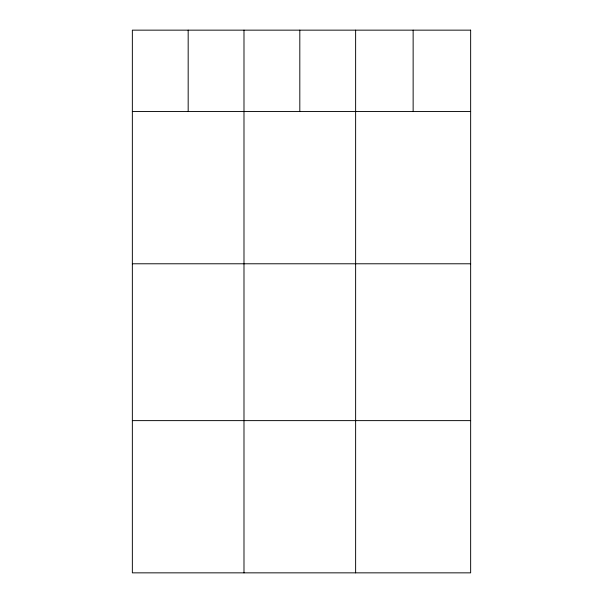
<?xml version="1.0" encoding="UTF-8"?>
<svg xmlns="http://www.w3.org/2000/svg" width="603" height="603" viewBox="0 0 603 603"><rect width="100%" height="100%" fill="white"/><g stroke="black" fill="none" stroke-linecap="round" stroke-linejoin="round"><path stroke-width="0.9" d="M132.351 111.555L470.649 111.555M132.351 263.782L470.649 263.782M132.351 420.623L470.649 420.623M413.138 30.15L413.138 111.555M355.627 30.15L355.627 572.85M299.812 30.15L299.812 111.555M243.989 30.15L243.989 572.85M188.174 30.15L188.174 111.555M470.649 30.15L132.351 30.15L132.351 572.85L470.649 572.85L470.649 30.15"/></g></svg>
